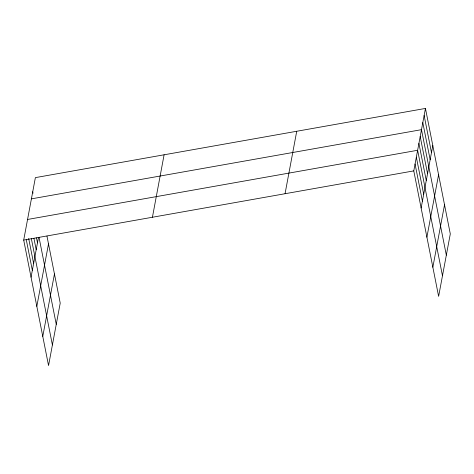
<?xml version="1.0" encoding="UTF-8"?>
<svg xmlns="http://www.w3.org/2000/svg" width="474" height="474" viewBox="0 0 474 474"><rect width="100%" height="100%" fill="white"/><g stroke="black" fill="none" stroke-linecap="round" stroke-linejoin="round"><path stroke-width="0.71" d="M46.956 236.093L60.222 303.111L48.549 365.567L23.7 240.081L35.378 177.626L425.451 108.433L450.3 233.919L438.622 296.374L413.778 170.889L425.451 108.433M31.053 277.213L38.501 237.367M36.824 306.37L48.502 243.914M42.773 336.41L54.451 273.954M152.427 217.246L164.099 154.791M285.052 193.718L296.73 131.262M421.131 208.021L432.803 145.565M426.902 237.178L438.58 174.722M432.851 267.218L444.529 204.762M31.408 198.861L421.481 129.669L446.33 255.154M27.551 219.468L417.63 150.276L442.479 275.767M23.7 240.081L413.778 170.889M424.129 115.508L431.482 152.646M422.808 122.588L430.161 159.72M420.195 136.536L427.548 173.668M418.915 143.409L426.268 180.541M416.344 157.149L423.697 194.281M415.058 164.016L422.411 201.148M32.73 191.78L33.014 193.208M39.04 237.415L56.252 324.346M36.486 237.865L37.476 242.86M33.927 238.304L36.19 249.733M31.373 238.748L52.401 344.959M28.671 238.475L33.624 263.473M26.26 239.637L32.339 270.34"/></g></svg>
